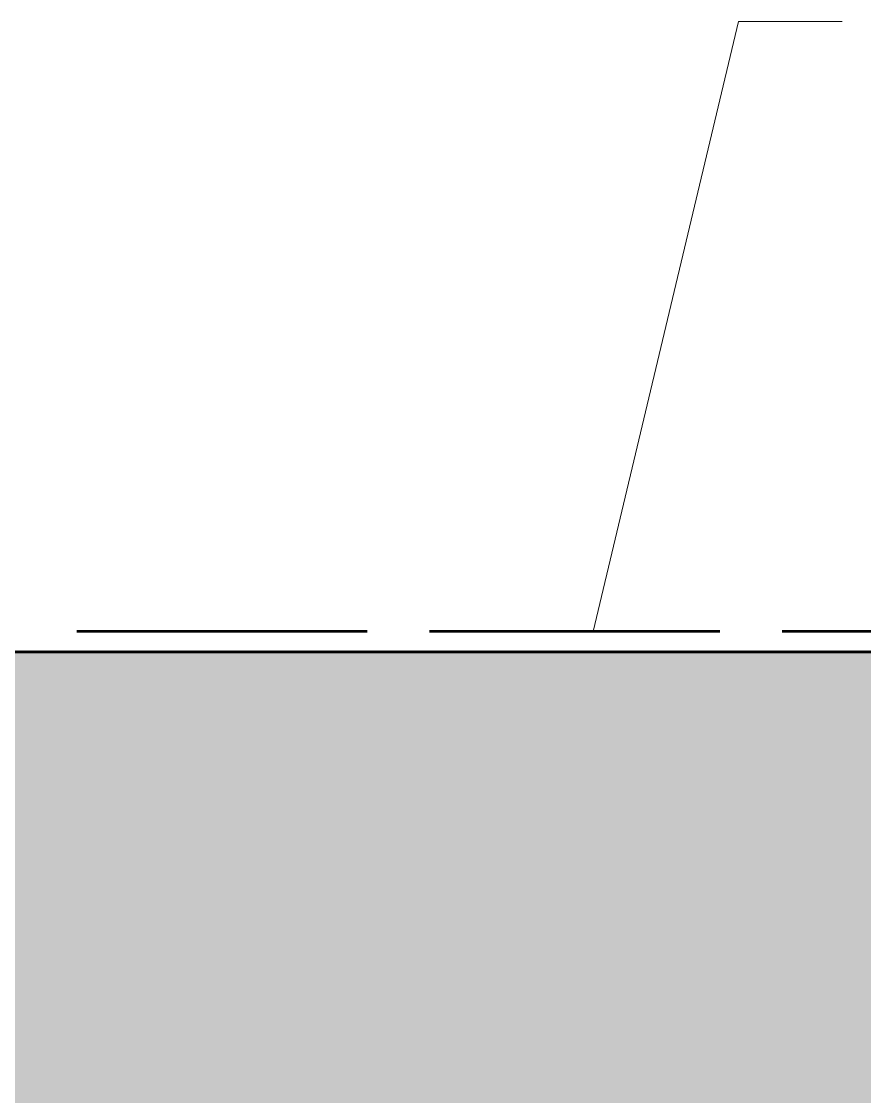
# Model space of a CAD drawing. Header units: millimetres. Extents: x -1812 to 9712, y -2698 to 3255.
# Drawn here: x 2027 to 2744, y 402 to 1316 of the extents above; entities that cross this region are included whole.
import ezdxf

# ---------------------------------------------------------------- set-up
doc = ezdxf.new("R2010")
doc.units = ezdxf.units.MM
doc.linetypes.add('DASH_247_53', pattern=[299.861111, 246.944444, -52.916667])
for name, color, linetype in [('GEOFAB', 5, 'Continuous'), ('LEADERS', 7, 'Continuous'), ('MODULE_ART', 7, 'Continuous'), ('TANK', 7, 'Continuous')]:
    doc.layers.add(name, color=color, linetype=linetype)

# ---------------------------------------------------------------- blocks, each defined once
blk = doc.blocks.new('atlancube_face')
at = {"true_color": 0x000000}
blk.add_solid([(-1.79, -1.79), (1151.79, -1.79), (-1.79, 781.79), (1151.79, 781.79)], dxfattribs=at)

msp = doc.modelspace()

# ---------------------------------------------------------------- linework, layer by layer
at = {"layer": 'GEOFAB', "color": 5, "linetype": 'DASH_247_53', "lineweight": 53}
msp.add_lwpolyline([(-17.64, -17.64), (9217.64, -17.64), (9217.64, 797.64), (-17.64, 797.64)], close=True, dxfattribs=at)
at = {"layer": 'LEADERS', "lineweight": 18}
for p, q in [((2636.53, 1316.22), (2513.06, 797.64)), ((2724.72, 1316.22), (2636.53, 1316.22))]:
    msp.add_line(p, q, dxfattribs=at)
at = {"layer": 'TANK', "lineweight": 53}
msp.add_lwpolyline([(0, 0), (9200, 0), (9200, 780), (0, 780)], close=True, dxfattribs=at)

# ---------------------------------------------------------------- block references
at = {"layer": 'MODULE_ART'}
for p in [(1150, 0), (2300, 0)]:
    msp.add_blockref('atlancube_face', p, dxfattribs=at)

doc.saveas('drawing.dxf')
